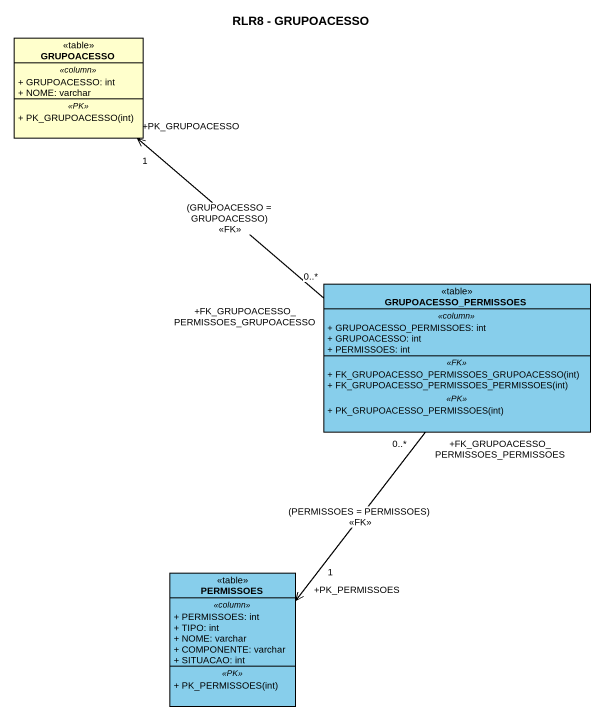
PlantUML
@startuml
title RLR8 - GRUPOACESSO
hide circle
hide empty members
skinparam classAttributeIconSize 0
class GRUPOACESSO <<table>> {
  .. <<column>> ..
  + GRUPOACESSO: int
  + NOME: varchar
  .. <<PK>> ..
  + PK_GRUPOACESSO(int)
}
class GRUPOACESSO_PERMISSOES <<table>> #87CEEB {
  .. <<column>> ..
  + GRUPOACESSO_PERMISSOES: int
  + GRUPOACESSO: int
  + PERMISSOES: int
  .. <<FK>> ..
  + FK_GRUPOACESSO_PERMISSOES_GRUPOACESSO(int)
  + FK_GRUPOACESSO_PERMISSOES_PERMISSOES(int)
  .. <<PK>> ..
  + PK_GRUPOACESSO_PERMISSOES(int)
}
class PERMISSOES <<table>> #87CEEB {
  .. <<column>> ..
  + PERMISSOES: int
  + TIPO: int
  + NOME: varchar
  + COMPONENTE: varchar
  + SITUACAO: int
  .. <<PK>> ..
  + PK_PERMISSOES(int)
}
GRUPOACESSO_PERMISSOES "+FK_GRUPOACESSO_PERMISSOES_GRUPOACESSO\n0..*" -up-> "+PK_GRUPOACESSO\n1" GRUPOACESSO : (GRUPOACESSO = GRUPOACESSO)\n<<FK>>
GRUPOACESSO_PERMISSOES "+FK_GRUPOACESSO_PERMISSOES_PERMISSOES\n0..*" --> "+PK_PERMISSOES\n1" PERMISSOES : (PERMISSOES = PERMISSOES)\n<<FK>>
@enduml
